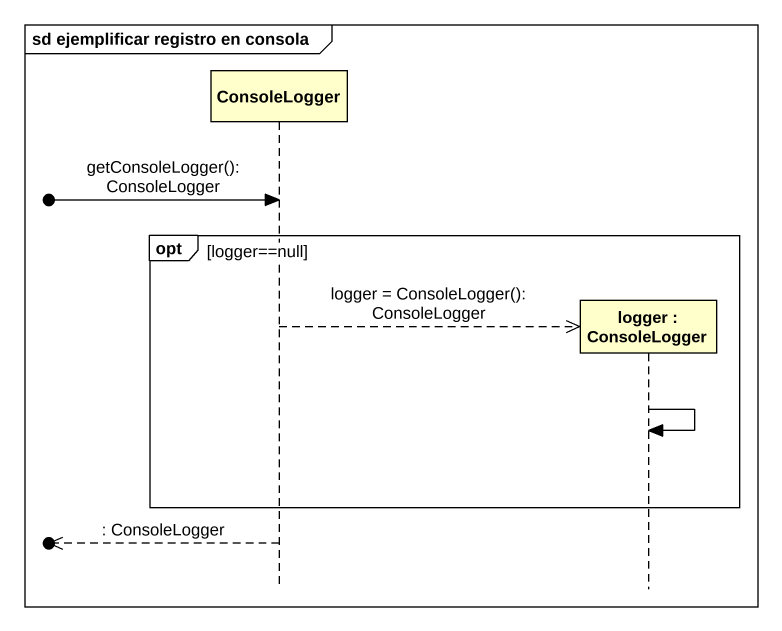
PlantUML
@startuml
mainframe sd ejemplificar registro en consola
hide footbox
participant ConsoleLogger
participant "logger : ConsoleLogger" as logger

[o-> ConsoleLogger : getConsoleLogger(): ConsoleLogger
opt logger==null
  ConsoleLogger -->> logger ** : logger = ConsoleLogger(): ConsoleLogger
  logger -> logger
end
[o<<-- ConsoleLogger : : ConsoleLogger
@enduml
